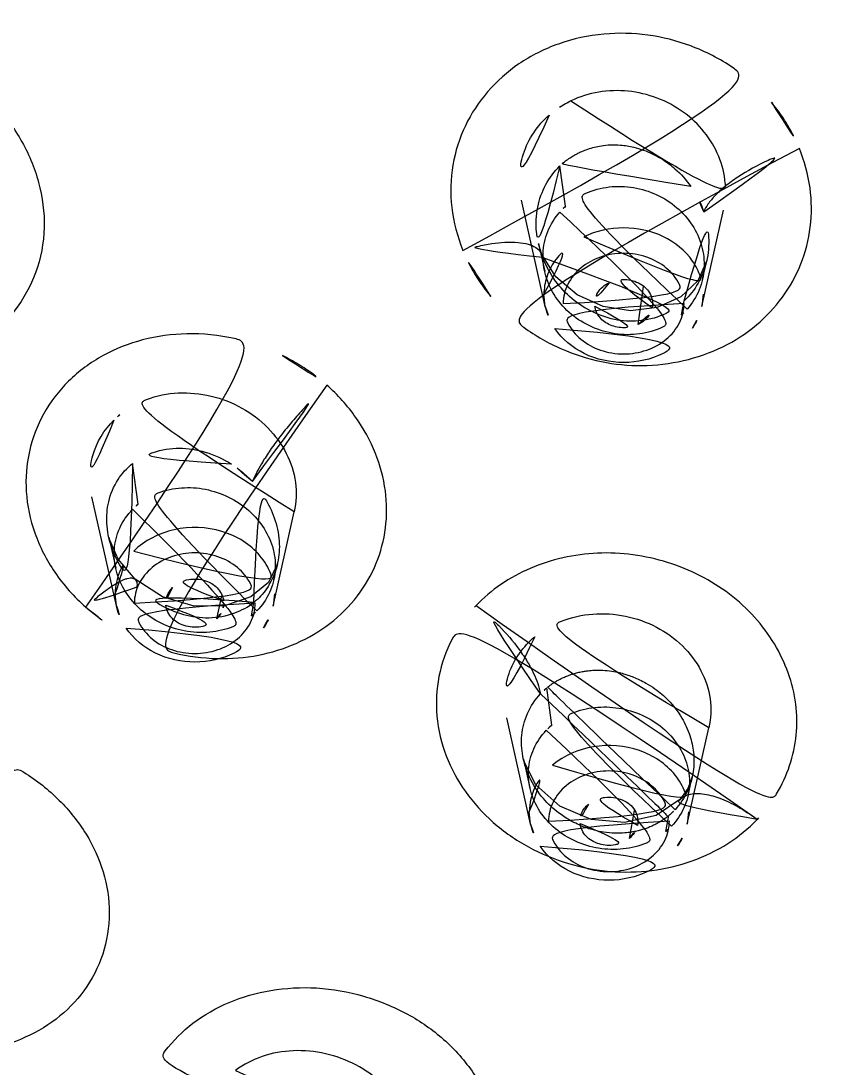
# Model space of a CAD drawing. Extents: x 16296684858 to 16296688009, y -37409618718 to -37409616409.
# Drawn here: x 16296685840.52 to 16296685853.21, y -37409617583.98 to -37409617567.74 of the extents above; entities that cross this region are included whole.
import ezdxf

# ---------------------------------------------------------------- set-up
doc = ezdxf.new("R2010")
doc.units = 0
doc.header["$LTSCALE"] = 10
doc.header["$MEASUREMENT"] = 0
doc.layers.get('0').update_dxf_attribs({"linetype": 'CONTINUOUS'})

msp = doc.modelspace()

# ---------------------------------------------------------------- linework, layer by layer
at = {"color": 7, "linetype": 'Continuous', "lineweight": 30}
for p, q in [((16296685848.96402, -37409617570.61039), (16296685848.87639, -37409617569.986153)), ((16296685848.649969, -37409617572.164726), (16296685848.27891, -37409617570.518242)), ((16296685851.07757, -37409617572.165024), (16296685851.414471, -37409617570.671883)), ((16296685848.542179, -37409617571.188293), (16296685848.640091, -37409617571.623001)), ((16296685848.596081, -37409617571.360283), (16296685848.5441, -37409617571.196327)), ((16296685851.088409, -37409617571.739807), (16296685851.15246, -37409617571.455589)), ((16296685850.0888, -37409617572.445541), (16296685850.173269, -37409617571.857079)), ((16296685848.649969, -37409617572.164726), (16296685848.62879, -37409617571.975159)), ((16296685851.098801, -37409617571.975159), (16296685851.07757, -37409617572.165024)), ((16296685850.76403, -37409617572.295448), (16296685850.803619, -37409617572.08036)), ((16296685842.334641, -37409617575.234169), (16296685842.24757, -37409617574.602577)), ((16296685841.999121, -37409617576.810913), (16296685841.617109, -37409617575.115898)), ((16296685844.42672, -37409617576.811218), (16296685844.75625, -37409617575.350761)), ((16296685841.879761, -37409617575.743881), (16296685841.988359, -37409617576.226082)), ((16296685844.439251, -37409617576.405769), (16296685844.495899, -37409617576.154388)), ((16296685841.999121, -37409617576.810913), (16296685841.97793, -37409617576.621361)), ((16296685843.557659, -37409617577.008118), (16296685843.63212, -37409617576.651367)), ((16296685844.44795, -37409617576.621361), (16296685844.42672, -37409617576.811218)), ((16296685844.091721, -37409617576.964104), (16296685844.12921, -37409617576.754868)), ((16296685847.552231, -37409617576.829788), (16296685847.575041, -37409617576.805458)), ((16296685848.752359, -37409617578.656776), (16296685848.6726, -37409617578.080994)), ((16296685848.42238, -37409617580.193642), (16296685848.05073, -37409617578.544533)), ((16296685850.849979, -37409617580.193947), (16296685851.187149, -37409617578.699654)), ((16296685848.31072, -37409617579.189003), (16296685848.410589, -37409617579.632507)), ((16296685850.86297, -37409617579.751823), (16296685850.928579, -37409617579.460747)), ((16296685849.954411, -37409617580.41494), (16296685850.03245, -37409617579.982323)), ((16296685848.42238, -37409617580.193642), (16296685848.401211, -37409617580.004089)), ((16296685850.52051, -37409617580.307083), (16296685850.564699, -37409617580.06221)), ((16296685850.87122, -37409617580.004089), (16296685850.849979, -37409617580.193947)), ((16296685851.95731, -37409617580.096611), (16296685851.93561, -37409617580.119743))]:
    msp.add_line(p, q, dxfattribs=at)
for points in [[(16296685851.15303, -37409617571.454086), (16296685851.015409, -37409617571.765877), (16296685850.753151, -37409617572.017441), (16296685850.38492, -37409617572.182358), (16296685849.9709, -37409617572.232887), (16296685849.54557, -37409617572.166924), (16296685849.142019, -37409617571.985847), (16296685848.81078, -37409617571.704773), (16296685848.59614, -37409617571.36039)], [(16296685842.286819, -37409617576.397011), (16296685842.02298, -37409617576.085678), (16296685841.88237, -37409617575.75576)], [(16296685844.494209, -37409617576.157623), (16296685844.35726, -37409617576.444557), (16296685844.08222, -37409617576.670563), (16296685843.676149, -37409617576.806763), (16296685843.203529, -37409617576.812943), (16296685842.71386, -37409617576.670189), (16296685842.286791, -37409617576.397003)], [(16296685850.736641, -37409617579.813347), (16296685850.370291, -37409617580.057617), (16296685849.88011, -37409617580.170837), (16296685849.360029, -37409617580.11998), (16296685848.876949, -37409617579.917747), (16296685848.5033, -37409617579.585228), (16296685848.314011, -37409617579.204872)], [(16296685850.927441, -37409617579.463158), (16296685850.86031, -37409617579.642616), (16296685850.735371, -37409617579.814682)]]:
    msp.add_lwpolyline(points, dxfattribs=at)
for centre, radius, start, end in [((16296685849.63122, -37409617571.200218), 1.558312, 18.7310605, 35.0631443), ((16296685849.679529, -37409617571.40287), 1.067687, 132.0784106, 138.8757626), ((16296685850.056749, -37409617571.513367), 1.054472, 312.1241205, 318.9407104), ((16296685842.90379, -37409617574.880867), 1.342393, 129.5011292, 134.7617238), ((16296685842.97016, -37409617576.020462), 1.010996, 128.9467255, 135.4841636), ((16296685843.613211, -37409617574.447601), 3.170205, 228.7297389, 243.7044714), ((16296685849.34411, -37409617578.893578), 1.05379, 129.5661808, 136.8508448), ((16296685849.85816, -37409617579.512207), 1.034675, 309.8034106, 316.3504297)]:
    msp.add_arc(centre, radius, start, end, dxfattribs=at)
for points, knots in [([(16296685860.36381, -37409617553.862343), (16296685858.68504, -37409617553.938744), (16296685855.347509, -37409617554.282806), (16296685850.466339, -37409617555.367378), (16296685845.810181, -37409617556.998489), (16296685841.466311, -37409617559.145714), (16296685837.5154, -37409617561.769569), (16296685834.03162, -37409617564.822166), (16296685831.081169, -37409617568.247757), (16296685828.72131, -37409617571.983353), (16296685826.999161, -37409617575.959999), (16296685825.95048, -37409617580.101013), (16296685825.715441, -37409617582.924667), (16296685825.715521, -37409617584.328484)], [0, 0, 0, 0, 0.099210733, 0.197561228, 0.294551615, 0.389763592, 0.482889998, 0.57376039, 0.662366638, 0.748874286, 0.833626606, 0.91712652, 1, 1, 1, 1]), ([(16296685826.515511, -37409617584.328484), (16296685826.51544, -37409617582.956413), (16296685826.74498, -37409617580.196587), (16296685827.769131, -37409617576.149071), (16296685829.45105, -37409617572.261993), (16296685831.755859, -37409617568.610123), (16296685834.6376, -37409617565.26078), (16296685838.040421, -37409617562.275497), (16296685841.89978, -37409617559.708672), (16296685846.143311, -37409617557.607079), (16296685850.69236, -37409617556.009323), (16296685855.46175, -37409617554.945137), (16296685858.723209, -37409617554.605698), (16296685860.36385, -37409617554.529388)], [0, 0, 0, 0, 0.082880526, 0.166386338, 0.251142583, 0.337651706, 0.426256921, 0.517124145, 0.610245984, 0.705453023, 0.802439313, 0.90078784, 1, 1, 1, 1]), ([(16296685899.665291, -37409617586.045883), (16296685899.665211, -37409617584.631042), (16296685899.430229, -37409617581.78392), (16296685898.382059, -37409617577.606354), (16296685896.660971, -37409617573.593384), (16296685894.301901, -37409617569.8181), (16296685891.34992, -37409617566.348503), (16296685887.858789, -37409617563.246948), (16296685883.89806, -37409617560.572929), (16296685879.540119, -37409617558.372978), (16296685874.86268, -37409617556.685989), (16296685869.95155, -37409617555.543823), (16296685864.900961, -37409617554.968437), (16296685859.80724, -37409617554.969658), (16296685854.763269, -37409617555.546333), (16296685849.86208, -37409617556.687202), (16296685845.194071, -37409617558.370506), (16296685840.84341, -37409617560.565277), (16296685836.887621, -37409617563.233139), (16296685833.39843, -37409617566.328491), (16296685830.444389, -37409617569.794228), (16296685828.080009, -37409617573.570251), (16296685826.352989, -37409617577.588867), (16296685825.30089, -37409617581.774803), (16296685825.06522, -37409617584.628159), (16296685825.0653, -37409617586.045883)], [0, 0, 0, 0, 0.039480573, 0.079296804, 0.119690272, 0.160821969, 0.203059758, 0.246376118, 0.290732494, 0.336042186, 0.382252965, 0.429155458, 0.47642631, 0.523791486, 0.570989488, 0.617786329, 0.663899361, 0.709132394, 0.753418549, 0.796672849, 0.838889695, 0.88006022, 0.920531113, 0.960438825, 1, 1, 1, 1]), ([(16296685901.025749, -37409617587.723747), (16296685901.02533, -37409617585.616272), (16296685900.516331, -37409617581.350456), (16296685898.269831, -37409617575.243042), (16296685894.639311, -37409617569.634277), (16296685889.777809, -37409617564.740517), (16296685883.87981, -37409617560.738632), (16296685877.17182, -37409617557.773514), (16296685869.908159, -37409617555.950706), (16296685862.361641, -37409617555.335838), (16296685854.81539, -37409617555.951241), (16296685847.552361, -37409617557.774353), (16296685840.84539, -37409617560.739868), (16296685834.94833, -37409617564.741814), (16296685830.08753, -37409617569.635674), (16296685826.45793, -37409617575.245049), (16296685824.21244, -37409617581.353127), (16296685823.70435, -37409617585.619324), (16296685823.70442, -37409617587.726952)], [0, 0, 0, 0, 0.056788102, 0.114505619, 0.173904519, 0.235421111, 0.299151519, 0.36485857, 0.43204217, 0.500009946, 0.567975549, 0.635153529, 0.700853634, 0.764575878, 0.826087762, 0.88548764, 0.94320817, 1, 1, 1, 1]), ([(16296685825.7153, -37409617586.045883), (16296685825.715219, -37409617584.655937), (16296685825.945749, -37409617581.858597), (16296685826.9751, -37409617577.753769), (16296685828.66584, -37409617573.810478), (16296685830.98344, -37409617570.100922), (16296685833.883381, -37409617566.692017), (16296685837.31287, -37409617563.644798), (16296685841.20385, -37409617561.017509), (16296685845.485069, -37409617558.855942), (16296685850.080441, -37409617557.198257), (16296685854.90572, -37409617556.075722), (16296685859.86862, -37409617555.510078), (16296685864.87429, -37409617555.511093), (16296685869.83116, -37409617556.077744), (16296685874.647551, -37409617557.198837), (16296685879.234699, -37409617558.852966), (16296685883.509781, -37409617561.00956), (16296685887.396749, -37409617563.630898), (16296685890.82514, -37409617566.672073), (16296685893.72794, -37409617570.077164), (16296685896.05167, -37409617573.78746), (16296685897.749189, -37409617577.73642), (16296685898.783381, -37409617581.849541), (16296685899.015209, -37409617584.653061), (16296685899.015301, -37409617586.045883)], [0, 0, 0, 0, 0.039474285, 0.079290558, 0.119687987, 0.160818636, 0.203049312, 0.246357654, 0.290706797, 0.336012441, 0.382214469, 0.429115805, 0.476390614, 0.523763173, 0.570969719, 0.61777358, 0.66388826, 0.709126849, 0.753412861, 0.796664323, 0.838879123, 0.880053881, 0.920533265, 0.960444101, 1, 1, 1, 1]), ([(16296685860.36372, -37409617555.637398), (16296685858.723049, -37409617555.713707), (16296685855.46155, -37409617556.053146), (16296685850.692101, -37409617557.117378), (16296685846.14303, -37409617558.715157), (16296685841.899481, -37409617560.816772), (16296685838.040131, -37409617563.383636), (16296685834.637329, -37409617566.368919), (16296685831.755619, -37409617569.718269), (16296685829.45085, -37409617573.370117), (16296685827.768961, -37409617577.257187), (16296685826.744841, -37409617581.304672), (16296685826.515301, -37409617584.064461), (16296685826.515381, -37409617585.436478)], [0, 0, 0, 0, 0.099213552, 0.197563166, 0.294550231, 0.389757737, 0.482879749, 0.573746875, 0.66235175, 0.748860311, 0.833615793, 0.917120643, 1, 1, 1, 1]), ([(16296685824.372299, -37409617587.729851), (16296685824.389709, -37409617585.667099), (16296685824.920071, -37409617581.495628), (16296685827.157881, -37409617575.531593), (16296685830.739889, -37409617570.058937), (16296685835.517509, -37409617565.28669), (16296685841.301821, -37409617561.386047), (16296685847.87216, -37409617558.496536), (16296685854.98189, -37409617556.72081), (16296685862.366079, -37409617556.122093), (16296685869.7502, -37409617556.721718), (16296685876.859751, -37409617558.498306), (16296685883.429831, -37409617561.388519), (16296685889.21382, -37409617565.28978), (16296685893.991131, -37409617570.062508), (16296685897.57283, -37409617575.535507), (16296685899.81036, -37409617581.499786), (16296685900.340521, -37409617585.671387), (16296685900.357821, -37409617587.734192)], [0, 0, 0, 0, 0.05678601, 0.114514615, 0.173928905, 0.235458901, 0.299192793, 0.364892258, 0.432055309, 0.499996706, 0.567938184, 0.635101458, 0.700801363, 0.764536033, 0.826067175, 0.885482865, 0.943212823, 1, 1, 1, 1]), ([(16296685900.114321, -37409617587.75853), (16296685900.098921, -37409617585.708107), (16296685899.57535, -37409617581.561142), (16296685897.3554, -37409617575.631157), (16296685893.79826, -37409617570.189163), (16296685889.051649, -37409617565.443123), (16296685883.303459, -37409617561.563499), (16296685876.77319, -37409617558.689217), (16296685869.7062, -37409617556.922401), (16296685862.366079, -37409617556.326073), (16296685855.02593, -37409617556.921509), (16296685847.958879, -37409617558.687431), (16296685841.428499, -37409617561.56086), (16296685835.68012, -37409617565.43972), (16296685830.933201, -37409617570.185097), (16296685827.375641, -37409617575.62664), (16296685825.15523, -37409617581.556343), (16296685824.63135, -37409617585.703239), (16296685824.61581, -37409617587.753677)], [0, 0, 0, 0, 0.056786885, 0.114515065, 0.173928584, 0.235458445, 0.299193404, 0.364895142, 0.432061271, 0.500005875, 0.567949921, 0.635114431, 0.700813793, 0.7645461, 0.826073551, 0.885485329, 0.943212676, 1, 1, 1, 1]), ([(16296685825.065081, -37409617587.803146), (16296685825.065001, -37409617586.388947), (16296685825.2994, -37409617583.543716), (16296685826.34602, -37409617579.367928), (16296685828.06666, -37409617575.352631), (16296685830.42688, -37409617571.574692), (16296685833.38052, -37409617568.103554), (16296685836.871, -37409617565.002708), (16296685840.83256, -37409617562.328232), (16296685845.191351, -37409617560.128403), (16296685849.866619, -37409617558.442833), (16296685854.77206, -37409617557.301949), (16296685859.817301, -37409617556.726303), (16296685864.90942, -37409617556.726303), (16296685869.95471, -37409617557.301949), (16296685874.860279, -37409617558.442833), (16296685879.535721, -37409617560.128403), (16296685883.89476, -37409617562.328232), (16296685887.856609, -37409617565.002708), (16296685891.347441, -37409617568.103554), (16296685894.301451, -37409617571.574692), (16296685896.66209, -37409617575.3526), (16296685898.383181, -37409617579.367897), (16296685899.43026, -37409617583.543694), (16296685899.665001, -37409617586.388939), (16296685899.66507, -37409617587.803146)], [0, 0, 0, 0, 0.039462523, 0.07924376, 0.119632051, 0.160859264, 0.203083381, 0.246380295, 0.290743779, 0.336091656, 0.382276139, 0.429096748, 0.476314654, 0.523667787, 0.570886287, 0.617708052, 0.663894185, 0.709244101, 0.753609884, 0.796909198, 0.83913564, 0.880364919, 0.920754837, 0.960537117, 1, 1, 1, 1]), ([(16296685825.285891, -37409617587.96347), (16296685825.285879, -37409617587.707138), (16296685825.296129, -37409617587.19426), (16296685825.31851, -37409617586.438667), (16296685825.385679, -37409617585.69912), (16296685825.451651, -37409617584.971497), (16296685825.5522, -37409617584.245209), (16296685825.674141, -37409617583.515228), (16296685825.80805, -37409617582.781288), (16296685825.9676, -37409617582.032753), (16296685826.16317, -37409617581.277687), (16296685826.38126, -37409617580.494408), (16296685826.63345, -37409617579.699692), (16296685826.928101, -37409617578.874527), (16296685827.24869, -37409617578.032402), (16296685827.63059, -37409617577.157257), (16296685828.044029, -37409617576.260536), (16296685828.533649, -37409617575.3218), (16296685829.069981, -37409617574.358788), (16296685829.700359, -37409617573.343353), (16296685830.39757, -37409617572.304428), (16296685831.21174, -37409617571.205521), (16296685832.117519, -37409617570.089462), (16296685833.16675, -37409617568.91555), (16296685834.330059, -37409617567.738876), (16296685835.656071, -37409617566.529533), (16296685837.10326, -37409617565.343529), (16296685838.7146, -37409617564.16584), (16296685840.44519, -37409617563.04184), (16296685842.324011, -37409617561.967651), (16296685844.30847, -37409617560.977867), (16296685846.414881, -37409617560.07225), (16296685848.60832, -37409617559.273773), (16296685850.893089, -37409617558.585228), (16296685853.239441, -37409617558.020531), (16296685855.64377, -37409617557.582497), (16296685858.0839, -37409617557.277901), (16296685860.55415, -37409617557.108192), (16296685863.037531, -37409617557.076561), (16296685865.52709, -37409617557.183723), (16296685868.006531, -37409617557.430542), (16296685870.46773, -37409617557.816833), (16296685872.89517, -37409617558.3414), (16296685875.279369, -37409617559.002617), (16296685877.60605, -37409617559.797493), (16296685879.864691, -37409617560.722481), (16296685882.043051, -37409617561.773117), (16296685884.12812, -37409617562.942627), (16296685886.110411, -37409617564.225143), (16296685887.97743, -37409617565.611023), (16296685889.72439, -37409617567.095238), (16296685891.3466, -37409617568.672348), (16296685892.839991, -37409617570.339218), (16296685894.197611, -37409617572.089203), (16296685895.41091, -37409617573.91217), (16296685896.473909, -37409617575.799316), (16296685897.38147, -37409617577.741478), (16296685898.12933, -37409617579.729057), (16296685898.71447, -37409617581.753517), (16296685899.13463, -37409617583.806648), (16296685899.387739, -37409617585.879662), (16296685899.44418, -37409617587.269547), (16296685899.44422, -37409617587.96347)], [0, 0, 0, 0, 0.007190914, 0.014390699, 0.021197445, 0.028018065, 0.034884836, 0.041759434, 0.048779693, 0.055812195, 0.063224423, 0.070656159, 0.078620257, 0.086607574, 0.095234104, 0.103891932, 0.113388313, 0.122928724, 0.133585619, 0.144304038, 0.156447333, 0.168675758, 0.182657578, 0.196755371, 0.212828127, 0.229053252, 0.247080326, 0.265290118, 0.28501589, 0.30493842, 0.325971293, 0.347192247, 0.369225933, 0.391418619, 0.41409903, 0.43689168, 0.45994238, 0.483047501, 0.506317209, 0.529578279, 0.552915605, 0.57617996, 0.59943031, 0.622546252, 0.645549679, 0.668364682, 0.690974428, 0.713353614, 0.735386226, 0.757163423, 0.778535544, 0.7996462, 0.820584076, 0.841267779, 0.861726601, 0.881960123, 0.901971914, 0.921806839, 0.94147382, 0.961027832, 0.980533417, 1, 1, 1, 1]), ([(16296685896.56522, -37409617586.636948), (16296685896.56514, -37409617585.340134), (16296685896.349779, -37409617582.729912), (16296685895.388781, -37409617578.898987), (16296685893.810249, -37409617575.218567), (16296685891.646669, -37409617571.756653), (16296685888.94006, -37409617568.575783), (16296685885.7397, -37409617565.732689), (16296685882.109079, -37409617563.281502), (16296685878.115459, -37409617561.265259), (16296685873.82918, -37409617559.718819), (16296685869.328171, -37409617558.671181), (16296685864.69735, -37409617558.1427), (16296685860.025669, -37409617558.143051), (16296685855.399309, -37409617558.67141), (16296685850.90461, -37409617559.717232), (16296685846.62393, -37409617561.260437), (16296685842.634621, -37409617563.272476), (16296685839.007271, -37409617565.718437), (16296685835.808109, -37409617568.555946), (16296685833.09918, -37409617571.733337), (16296685830.9303, -37409617575.19622), (16296685829.34597, -37409617578.882263), (16296685828.38117, -37409617582.72123), (16296685828.16515, -37409617585.33741), (16296685828.16523, -37409617586.636948)], [0, 0, 0, 0, 0.039467512, 0.079288874, 0.119704634, 0.16084154, 0.203071313, 0.24638142, 0.290724294, 0.336020102, 0.382189092, 0.429075161, 0.476349266, 0.523730432, 0.570947826, 0.617756344, 0.663861518, 0.709106572, 0.753390268, 0.796640123, 0.838851502, 0.880032855, 0.920531911, 0.960449584, 1, 1, 1, 1]), ([(16296685828.865219, -37409617586.636948), (16296685828.86516, -37409617585.36657), (16296685829.07584, -37409617582.809853), (16296685830.016701, -37409617579.057571), (16296685831.562269, -37409617575.452873), (16296685833.681021, -37409617572.061829), (16296685836.33214, -37409617568.94558), (16296685839.467529, -37409617566.159981), (16296685843.024549, -37409617563.758553), (16296685846.9366, -37409617561.783699), (16296685851.134529, -37409617560.269363), (16296685855.542179, -37409617559.243553), (16296685860.07687, -37409617558.726021), (16296685864.65173, -37409617558.726181), (16296685869.18256, -37409617559.24334), (16296685873.5849, -37409617560.267212), (16296685877.77836, -37409617561.778473), (16296685881.687099, -37409617563.74929), (16296685885.24169, -37409617566.145653), (16296685888.376619, -37409617568.925789), (16296685891.030809, -37409617572.038612), (16296685893.155621, -37409617575.430672), (16296685894.70776, -37409617579.04097), (16296685895.65324, -37409617582.801224), (16296685895.86515, -37409617585.363876), (16296685895.865219, -37409617586.636948)], [0, 0, 0, 0, 0.039470344, 0.079285515, 0.119694774, 0.160825485, 0.203058535, 0.246381229, 0.290734148, 0.336032795, 0.382191341, 0.42906277, 0.476322219, 0.523690669, 0.570898633, 0.617701681, 0.663807516, 0.709064969, 0.753365147, 0.796632508, 0.838852555, 0.880033368, 0.920530722, 0.960445513, 1, 1, 1, 1]), ([(16296685837.15465, -37409617568.969681), (16296685838.3001, -37409617567.879967), (16296685840.798429, -37409617565.851028), (16296685843.564699, -37409617564.209587), (16296685845.01453, -37409617563.478867)], [0, 0, 0, 0, 0.493356977, 1, 1, 1, 1]), ([(16296685847.37043, -37409617571.295502), (16296685847.285999, -37409617571.08226), (16296685847.16799, -37409617570.643349), (16296685847.186199, -37409617569.97332), (16296685847.38184, -37409617569.353256), (16296685847.737789, -37409617568.812363), (16296685848.234131, -37409617568.373001), (16296685848.854931, -37409617568.063499), (16296685849.542431, -37409617567.915947), (16296685850.244841, -37409617567.931297), (16296685850.930691, -37409617568.106667), (16296685851.599251, -37409617568.447083), (16296685851.978319, -37409617568.801804), (16296685852.15641, -37409617568.999779)], [0, 0, 0, 0, 0.090787062, 0.17740363, 0.261823883, 0.344887177, 0.430676847, 0.521236287, 0.616463492, 0.706223933, 0.796958026, 0.894587861, 1, 1, 1, 1]), ([(16296685835.34243, -37409617570.852158), (16296685835.376301, -37409617571.053177), (16296685835.5448, -37409617571.486069), (16296685835.94392, -37409617572.084503), (16296685836.507521, -37409617572.60141), (16296685837.17108, -37409617572.958366), (16296685837.875759, -37409617573.157043), (16296685838.602449, -37409617573.200043), (16296685839.29932, -37409617573.055923), (16296685839.935711, -37409617572.738388), (16296685840.442789, -37409617572.260117), (16296685840.78274, -37409617571.639137), (16296685840.91567, -37409617570.944366), (16296685840.81905, -37409617570.226624), (16296685840.536659, -37409617569.559914), (16296685840.09874, -37409617568.981567), (16296685839.53561, -37409617568.526543), (16296685838.889111, -37409617568.195091), (16296685838.4137, -37409617568.077454), (16296685838.172159, -37409617568.044533)], [0, 0, 0, 0, 0.050435347, 0.112994973, 0.176837206, 0.237493062, 0.297768787, 0.35666411, 0.415897154, 0.47171589, 0.530642412, 0.585401791, 0.644300388, 0.702462449, 0.762008152, 0.821582118, 0.880069939, 0.939689031, 1, 1, 1, 1]), ([(16296685849.045071, -37409617568.977112), (16296685849.316111, -37409617568.846863), (16296685849.94899, -37409617568.745712), (16296685850.68766, -37409617569.028816), (16296685851.129009, -37409617569.445511), (16296685851.357121, -37409617569.826843), (16296685851.46335, -37409617570.24807), (16296685851.445271, -37409617570.535332), (16296685851.414459, -37409617570.671913)], [0, 0, 0, 0, 0.254050028, 0.511502001, 0.638202517, 0.761518332, 0.881700475, 1, 1, 1, 1]), ([(16296685849.045071, -37409617568.977112), (16296685849.014681, -37409617568.991737), (16296685848.896339, -37409617569.053452), (16296685848.7862, -37409617569.130981), (16296685848.71113, -37409617569.196587)], [0, 0, 0, 0, 0.252769411, 1, 1, 1, 1]), ([(16296685852.15641, -37409617568.999779), (16296685852.21706, -37409617569.072273), (16296685852.33053, -37409617569.222427), (16296685852.47604, -37409617569.462143), (16296685852.5555, -37409617569.63015), (16296685852.5905, -37409617569.71537)], [0, 0, 0, 0, 0.337621081, 0.670926736, 1, 1, 1, 1]), ([(16296685848.71113, -37409617569.196587), (16296685848.529181, -37409617569.355591), (16296685848.243231, -37409617569.776268), (16296685848.226219, -37409617570.284271), (16296685848.27882, -37409617570.517853)], [0, 0, 0, 0, 0.502278981, 1, 1, 1, 1]), ([(16296685852.5905, -37409617569.71537), (16296685852.66897, -37409617569.911797), (16296685852.78219, -37409617570.315033), (16296685852.784479, -37409617570.931923), (16296685852.637239, -37409617571.514999), (16296685852.34741, -37409617572.03582), (16296685851.932659, -37409617572.477524), (16296685851.40575, -37409617572.816223), (16296685850.79776, -37409617573.027611), (16296685850.154539, -37409617573.104691), (16296685849.51026, -37409617573.041054), (16296685848.884359, -37409617572.840027), (16296685848.292971, -37409617572.50621), (16296685847.95661, -37409617572.188568), (16296685847.80549, -37409617572.012253)], [0, 0, 0, 0, 0.083719522, 0.163729454, 0.241457825, 0.319186297, 0.397068027, 0.478952589, 0.564638107, 0.649660018, 0.733395938, 0.818875815, 0.90809297, 1, 1, 1, 1]), ([(16296685850.90715, -37409617570.304749), (16296685850.836809, -37409617570.203842), (16296685850.698721, -37409617570.049599), (16296685850.486309, -37409617569.890556), (16296685850.31893, -37409617569.799316), (16296685850.16959, -37409617569.738129), (16296685850.005131, -37409617569.688347), (16296685849.833361, -37409617569.659477), (16296685849.664379, -37409617569.655777), (16296685849.530319, -37409617569.669739), (16296685849.4121, -37409617569.69397), (16296685849.31176, -37409617569.723686), (16296685849.225651, -37409617569.756523), (16296685849.159981, -37409617569.787216), (16296685849.104429, -37409617569.816597), (16296685849.04583, -37409617569.851257), (16296685848.98271, -37409617569.895981), (16296685848.92288, -37409617569.940552), (16296685848.892151, -37409617569.974983), (16296685848.87645, -37409617569.986107)], [0, 0, 0, 0, 0.158480648, 0.263557613, 0.340650358, 0.403446464, 0.471204358, 0.561692308, 0.626873548, 0.68841815, 0.734930232, 0.782194936, 0.823102537, 0.853546187, 0.875546946, 0.904054308, 0.941180924, 0.975202542, 1, 1, 1, 1]), ([(16296685851.107, -37409617570.699799), (16296685851.12468, -37409617570.657318), (16296685851.17536, -37409617570.567146), (16296685851.288811, -37409617570.434433), (16296685851.444521, -37409617570.294983), (16296685851.712469, -37409617570.100952), (16296685852.094669, -37409617569.893242), (16296685852.425949, -37409617569.768089), (16296685852.5905, -37409617569.71537)], [0, 0, 0, 0, 0.075099087, 0.170141501, 0.285936269, 0.419010012, 0.714460775, 1, 1, 1, 1]), ([(16296685848.87639, -37409617569.986153), (16296685848.789089, -37409617570.070267), (16296685848.639641, -37409617570.269547), (16296685848.51363, -37409617570.625999), (16296685848.494829, -37409617571.019272), (16296685848.55986, -37409617571.280472), (16296685848.609409, -37409617571.407822)], [0, 0, 0, 0, 0.237963815, 0.479661818, 0.731839578, 1, 1, 1, 1]), ([(16296685850.85186, -37409617572.205994), (16296685850.928659, -37409617572.117851), (16296685851.05286, -37409617571.916283), (16296685851.13192, -37409617571.571716), (16296685851.090891, -37409617571.219727), (16296685850.94166, -37409617570.893677), (16296685850.699789, -37409617570.617737), (16296685850.383051, -37409617570.417542), (16296685850.0201, -37409617570.303398), (16296685849.637659, -37409617570.294037), (16296685849.269711, -37409617570.391609), (16296685849.05723, -37409617570.529419), (16296685848.96402, -37409617570.610413)], [0, 0, 0, 0, 0.096606922, 0.191638936, 0.286964101, 0.384091302, 0.483688302, 0.585962424, 0.690001855, 0.794424584, 0.897953728, 1, 1, 1, 1]), ([(16296685848.875259, -37409617570.700668), (16296685848.79707, -37409617570.790207), (16296685848.671221, -37409617570.99498), (16296685848.594761, -37409617571.344849), (16296685848.640949, -37409617571.700371), (16296685848.796181, -37409617572.028358), (16296685849.04455, -37409617572.302673), (16296685849.36491, -37409617572.49823), (16296685849.729919, -37409617572.606812), (16296685850.111429, -37409617572.608978), (16296685850.469851, -37409617572.506142), (16296685850.6768, -37409617572.374313), (16296685850.76403, -37409617572.295448)], [0, 0, 0, 0, 0.098244854, 0.194350776, 0.290516289, 0.389125021, 0.489850912, 0.591989875, 0.69561008, 0.800905039, 0.902815202, 1, 1, 1, 1]), ([(16296685850.803619, -37409617572.08036), (16296685850.888611, -37409617572.000511), (16296685851.03615, -37409617571.809196), (16296685851.167999, -37409617571.465698), (16296685851.20149, -37409617571.082718), (16296685851.14917, -37409617570.825478), (16296685851.106911, -37409617570.699806)], [0, 0, 0, 0, 0.235134104, 0.47845496, 0.732656719, 1, 1, 1, 1]), ([(16296685849.246241, -37409617571.084747), (16296685849.436319, -37409617570.993393), (16296685849.86475, -37409617570.901489), (16296685850.486481, -37409617571.033569), (16296685850.896799, -37409617571.359756), (16296685851.0693, -37409617571.702026), (16296685851.098801, -37409617571.885384), (16296685851.098801, -37409617571.975159)], [0, 0, 0, 0, 0.263631283, 0.527242486, 0.772323576, 0.887758708, 1, 1, 1, 1]), ([(16296685848.609091, -37409617571.407913), (16296685848.605249, -37409617571.376404), (16296685848.57992, -37409617571.315857), (16296685848.498079, -37409617571.241058), (16296685848.3752, -37409617571.192413), (16296685848.145411, -37409617571.155052), (16296685847.87784, -37409617571.176407), (16296685847.593691, -37409617571.232063), (16296685847.44503, -37409617571.272614), (16296685847.37043, -37409617571.295471)], [0, 0, 0, 0, 0.067479286, 0.14347601, 0.238559944, 0.357039453, 0.657876407, 0.827185302, 1, 1, 1, 1]), ([(16296685848.62879, -37409617571.975159), (16296685848.62879, -37409617571.885361), (16296685848.658291, -37409617571.701942), (16296685848.830351, -37409617571.36013), (16296685849.06953, -37409617571.169693), (16296685849.246241, -37409617571.084747)], [0, 0, 0, 0, 0.237460963, 0.48157844, 1, 1, 1, 1]), ([(16296685847.80549, -37409617572.012253), (16296685847.742661, -37409617571.936546), (16296685847.62649, -37409617571.783493), (16296685847.48168, -37409617571.542747), (16296685847.40358, -37409617571.377792), (16296685847.37043, -37409617571.295502)], [0, 0, 0, 0, 0.350708726, 0.683681094, 1, 1, 1, 1]), ([(16296685848.926531, -37409617572.121117), (16296685848.926531, -37409617572.018753), (16296685848.97905, -37409617571.805511), (16296685849.193581, -37409617571.547371), (16296685849.503679, -37409617571.379333), (16296685849.863701, -37409617571.32119), (16296685850.22374, -37409617571.379333), (16296685850.533871, -37409617571.547348), (16296685850.748449, -37409617571.805481), (16296685850.80101, -37409617572.018753), (16296685850.80101, -37409617572.121117)], [0, 0, 0, 0, 0.114310562, 0.235125245, 0.364642592, 0.49997985, 0.635319504, 0.764849306, 0.885681429, 1, 1, 1, 1]), ([(16296685848.609409, -37409617571.407822), (16296685848.659571, -37409617571.536659), (16296685848.78686, -37409617571.768623), (16296685849.05769, -37409617572.058861), (16296685849.38595, -37409617572.270302), (16296685849.75886, -37409617572.393562), (16296685850.152121, -37409617572.404343), (16296685850.51358, -37409617572.298317), (16296685850.721029, -37409617572.158333), (16296685850.803619, -37409617572.08036)], [0, 0, 0, 0, 0.154522943, 0.29166707, 0.439834438, 0.586234757, 0.725176962, 0.87306855, 1, 1, 1, 1]), ([(16296685849.638861, -37409617571.796623), (16296685849.568609, -37409617571.83036), (16296685849.44479, -37409617571.930794), (16296685849.40917, -37409617572.089363), (16296685849.41782, -37409617572.160156)], [0, 0, 0, 0, 0.522178773, 1, 1, 1, 1]), ([(16296685850.306459, -37409617572.187622), (16296685850.32122, -37409617572.119072), (16296685850.29973, -37409617571.961082), (16296685850.12595, -37409617571.792923), (16296685849.88439, -37409617571.726807), (16296685849.7141, -37409617571.760681), (16296685849.638861, -37409617571.796623)], [0, 0, 0, 0, 0.224800965, 0.467663015, 0.732790948, 1, 1, 1, 1]), ([(16296685850.80101, -37409617572.121117), (16296685850.80102, -37409617572.22345), (16296685850.748501, -37409617572.436722), (16296685850.53396, -37409617572.694847), (16296685850.223869, -37409617572.8629), (16296685849.86385, -37409617572.921021), (16296685849.50382, -37409617572.8629), (16296685849.19368, -37409617572.694862), (16296685848.979099, -37409617572.436752), (16296685848.92654, -37409617572.22348), (16296685848.926531, -37409617572.121117)], [0, 0, 0, 0, 0.114310562, 0.235125245, 0.364642592, 0.49997985, 0.635319504, 0.764849306, 0.885681429, 1, 1, 1, 1]), ([(16296685849.41782, -37409617572.160156), (16296685849.42544, -37409617572.222588), (16296685849.48287, -37409617572.350761), (16296685849.659309, -37409617572.46933), (16296685849.87538, -37409617572.51062), (16296685850.023069, -37409617572.477142), (16296685850.0888, -37409617572.445541)], [0, 0, 0, 0, 0.22645706, 0.474213534, 0.7373871, 1, 1, 1, 1]), ([(16296685850.0888, -37409617572.445541), (16296685850.14282, -37409617572.419441), (16296685850.23971, -37409617572.34967), (16296685850.294781, -37409617572.241898), (16296685850.306459, -37409617572.187622)], [0, 0, 0, 0, 0.519441202, 1, 1, 1, 1]), ([(16296685848.798981, -37409617572.506302), (16296685848.911051, -37409617572.671913), (16296685849.24288, -37409617572.946167), (16296685849.865391, -37409617573.080963), (16296685850.487539, -37409617572.944862), (16296685850.818621, -37409617572.669861), (16296685850.930201, -37409617572.504028)], [0, 0, 0, 0, 0.244705046, 0.500077808, 0.755397943, 1, 1, 1, 1]), ([(16296685841.522079, -37409617576.83036), (16296685841.34268, -37409617576.668663), (16296685841.02352, -37409617576.315773), (16296685840.707769, -37409617575.695808), (16296685840.568689, -37409617575.047836), (16296685840.618589, -37409617574.408493), (16296685840.843559, -37409617573.813843), (16296685841.239031, -37409617573.296509), (16296685841.77408, -37409617572.904228), (16296685842.40744, -37409617572.654739), (16296685843.106581, -37409617572.563339), (16296685843.852579, -37409617572.635559), (16296685844.33703, -37409617572.814583), (16296685844.574869, -37409617572.927643)], [0, 0, 0, 0, 0.096603083, 0.188124447, 0.275212464, 0.358338541, 0.441123221, 0.526083969, 0.615150727, 0.703150275, 0.795597897, 0.894673383, 1, 1, 1, 1]), ([(16296685844.574869, -37409617572.927643), (16296685844.658779, -37409617572.969193), (16296685844.821341, -37409617573.059097), (16296685845.050711, -37409617573.21241), (16296685845.192789, -37409617573.326561), (16296685845.26034, -37409617573.386162)], [0, 0, 0, 0, 0.339775029, 0.673102085, 1, 1, 1, 1]), ([(16296685844.75601, -37409617575.351837), (16296685844.789631, -37409617575.203033), (16296685844.801189, -37409617574.885452), (16296685844.652399, -37409617574.427513), (16296685844.35862, -37409617574.026352), (16296685843.819321, -37409617573.616333), (16296685843.123409, -37409617573.448387), (16296685842.463869, -37409617573.579872), (16296685842.17325, -37409617573.74334), (16296685842.04991, -37409617573.845032)], [0, 0, 0, 0, 0.116783026, 0.23710576, 0.362154414, 0.491296791, 0.750444124, 0.877624887, 1, 1, 1, 1]), ([(16296685845.26034, -37409617573.386162), (16296685845.4293, -37409617573.535179), (16296685845.725651, -37409617573.86261), (16296685846.034081, -37409617574.425583), (16296685846.192789, -37409617575.013947), (16296685846.19636, -37409617575.601112), (16296685846.04842, -37409617576.164001), (16296685845.75359, -37409617576.677094), (16296685845.322399, -37409617577.101646), (16296685844.793711, -37409617577.413422), (16296685844.19643, -37409617577.596443), (16296685843.54933, -37409617577.648666), (16296685842.868839, -37409617577.559799), (16296685842.424601, -37409617577.396843), (16296685842.208731, -37409617577.289902)], [0, 0, 0, 0, 0.090081062, 0.174693711, 0.254438542, 0.331269819, 0.406785112, 0.484535163, 0.564992976, 0.646001009, 0.727632198, 0.812658346, 0.903671742, 1, 1, 1, 1]), ([(16296685844.10638, -37409617574.881371), (16296685844.153179, -37409617574.77166), (16296685844.246201, -37409617574.598328), (16296685844.403, -37409617574.362289), (16296685844.55479, -37409617574.156288), (16296685844.724449, -37409617573.946663), (16296685844.955629, -37409617573.683739), (16296685845.137859, -37409617573.499931), (16296685845.26034, -37409617573.386162)], [0, 0, 0, 0, 0.187517653, 0.310374834, 0.447199428, 0.591546553, 0.73615961, 1, 1, 1, 1]), ([(16296685841.958521, -37409617573.927689), (16296685841.80752, -37409617574.077538), (16296685841.575411, -37409617574.460701), (16296685841.570101, -37409617574.907654), (16296685841.61705, -37409617575.115623)], [0, 0, 0, 0, 0.49943624, 1, 1, 1, 1]), ([(16296685843.78163, -37409617574.610977), (16296685843.65621, -37409617574.530296), (16296685843.394819, -37409617574.407402), (16296685842.97262, -37409617574.34156), (16296685842.57646, -37409617574.403427), (16296685842.342661, -37409617574.527107), (16296685842.24757, -37409617574.602577)], [0, 0, 0, 0, 0.274605562, 0.523688374, 0.776434539, 1, 1, 1, 1]), ([(16296685842.24757, -37409617574.602577), (16296685842.15999, -37409617574.671448), (16296685841.99926, -37409617574.850403), (16296685841.862659, -37409617575.177193), (16296685841.83301, -37409617575.538231), (16296685841.904791, -37409617575.886971), (16296685842.064289, -37409617576.225891), (16296685842.22146, -37409617576.424812), (16296685842.315189, -37409617576.518013)], [0, 0, 0, 0, 0.154877358, 0.327365397, 0.483040258, 0.651639084, 0.816252536, 1, 1, 1, 1]), ([(16296685844.106371, -37409617574.881393), (16296685844.07453, -37409617574.846977), (16296685844.007629, -37409617574.780853), (16296685843.898979, -37409617574.690407), (16296685843.821501, -37409617574.636383), (16296685843.78163, -37409617574.610977)], [0, 0, 0, 0, 0.3319629, 0.665225877, 1, 1, 1, 1]), ([(16296685844.176121, -37409617576.887383), (16296685844.25663, -37409617576.805359), (16296685844.390791, -37409617576.614319), (16296685844.479549, -37409617576.275902), (16296685844.446051, -37409617575.925468), (16296685844.3001, -37409617575.596977), (16296685844.0588, -37409617575.31636), (16296685843.742941, -37409617575.107948), (16296685843.382959, -37409617574.985039), (16296685843.00659, -37409617574.961609), (16296685842.64385, -37409617575.038353), (16296685842.42794, -37409617575.158699), (16296685842.33465, -37409617575.234169)], [0, 0, 0, 0, 0.095731132, 0.18999083, 0.285569165, 0.383335188, 0.484849398, 0.589721532, 0.694919684, 0.798226801, 0.900039117, 1, 1, 1, 1]), ([(16296685844.12921, -37409617576.754868), (16296685844.20437, -37409617576.695457), (16296685844.35207, -37409617576.535141), (16296685844.49262, -37409617576.235847), (16296685844.541571, -37409617575.883118), (16296685844.48815, -37409617575.53009), (16296685844.343479, -37409617575.183296), (16296685844.19508, -37409617574.977814), (16296685844.106371, -37409617574.881393)], [0, 0, 0, 0, 0.137292425, 0.307313056, 0.465693181, 0.640862016, 0.812239973, 1, 1, 1, 1]), ([(16296685842.24926, -37409617575.311653), (16296685842.16613, -37409617575.396141), (16296685842.03067, -37409617575.592537), (16296685841.945749, -37409617575.934013), (16296685841.98238, -37409617576.282402), (16296685842.130779, -37409617576.608261), (16296685842.3727, -37409617576.886177), (16296685842.686661, -37409617577.09417), (16296685843.052731, -37409617577.216179), (16296685843.43782, -37409617577.236092), (16296685843.798401, -37409617577.151672), (16296685844.005131, -37409617577.034203), (16296685844.091721, -37409617576.964104)], [0, 0, 0, 0, 0.098752131, 0.193825672, 0.287256228, 0.385176305, 0.48753324, 0.590288804, 0.695291249, 0.805370052, 0.907170729, 1, 1, 1, 1]), ([(16296685842.26683, -37409617575.960487), (16296685842.43461, -37409617575.794006), (16296685842.892731, -37409617575.56308), (16296685843.523161, -37409617575.587929), (16296685843.968519, -37409617575.788017), (16296685844.23431, -37409617576.01516), (16296685844.407379, -37409617576.301208), (16296685844.44795, -37409617576.516563), (16296685844.44795, -37409617576.621361)], [0, 0, 0, 0, 0.253360986, 0.518681419, 0.648090958, 0.771135487, 0.887653403, 1, 1, 1, 1]), ([(16296685841.97793, -37409617576.621361), (16296685841.97793, -37409617576.501556), (16296685842.031481, -37409617576.253853), (16296685842.17779, -37409617576.048843), (16296685842.26683, -37409617575.960487)], [0, 0, 0, 0, 0.488537621, 1, 1, 1, 1]), ([(16296685842.275681, -37409617576.767319), (16296685842.275681, -37409617576.66497), (16296685842.328211, -37409617576.451698), (16296685842.54273, -37409617576.193588), (16296685842.852831, -37409617576.025543), (16296685843.212851, -37409617575.967407), (16296685843.57288, -37409617576.025513), (16296685843.88302, -37409617576.193542), (16296685844.097601, -37409617576.451683), (16296685844.15016, -37409617576.66497), (16296685844.150169, -37409617576.767319)], [0, 0, 0, 0, 0.114310562, 0.235125245, 0.364642592, 0.49997985, 0.635319504, 0.764849306, 0.885681429, 1, 1, 1, 1]), ([(16296685847.574989, -37409617576.805428), (16296685847.691719, -37409617576.68264), (16296685847.95443, -37409617576.461647), (16296685848.412781, -37409617576.211899), (16296685848.921, -37409617576.047729), (16296685849.461189, -37409617575.975197), (16296685850.011761, -37409617576.001503), (16296685850.549999, -37409617576.121773), (16296685851.056789, -37409617576.328079), (16296685851.515289, -37409617576.612968), (16296685851.90568, -37409617576.971947), (16296685852.311319, -37409617577.517036), (16296685852.55023, -37409617578.159286), (16296685852.557911, -37409617578.814873), (16296685852.45557, -37409617579.291), (16296685852.25408, -37409617579.727547), (16296685852.06279, -37409617579.982857), (16296685851.95734, -37409617580.096619)], [0, 0, 0, 0, 0.061490679, 0.124458099, 0.18903739, 0.255160572, 0.322074861, 0.38892485, 0.455276845, 0.52063772, 0.58469442, 0.647355587, 0.767474825, 0.826090911, 0.884532246, 0.94353625, 1, 1, 1, 1]), ([(16296685842.315201, -37409617576.517998), (16296685842.316351, -37409617576.503998), (16296685842.318489, -37409617576.477707), (16296685842.31311, -37409617576.431953), (16296685842.28898, -37409617576.3918), (16296685842.24761, -37409617576.376747), (16296685842.209049, -37409617576.375443), (16296685842.1632, -37409617576.383926), (16296685842.086479, -37409617576.410156), (16296685841.976191, -37409617576.468887), (16296685841.833281, -37409617576.566147), (16296685841.678551, -37409617576.689232), (16296685841.574869, -37409617576.781761), (16296685841.522079, -37409617576.83036)], [0, 0, 0, 0, 0.040561379, 0.075356574, 0.132484697, 0.162545411, 0.198425515, 0.242545152, 0.295991477, 0.431300397, 0.600416673, 0.79322857, 1, 1, 1, 1]), ([(16296685843.660891, -37409617576.732651), (16296685843.652411, -37409617576.658592), (16296685843.5944, -37409617576.546806), (16296685843.466681, -37409617576.451859), (16296685843.306931, -37409617576.388206), (16296685843.086, -37409617576.385292), (16296685842.92721, -37409617576.468269), (16296685842.868271, -37409617576.526428)], [0, 0, 0, 0, 0.227588011, 0.351873374, 0.481940944, 0.747202514, 1, 1, 1, 1]), ([(16296685842.868271, -37409617576.526428), (16296685842.832069, -37409617576.562317), (16296685842.77404, -37409617576.647568), (16296685842.76013, -37409617576.750603), (16296685842.76544, -37409617576.798943)], [0, 0, 0, 0, 0.511639801, 1, 1, 1, 1]), ([(16296685844.12908, -37409617576.754753), (16296685844.040779, -37409617576.824638), (16296685843.816839, -37409617576.945129), (16296685843.435101, -37409617577.014198), (16296685843.032511, -37409617576.957298), (16296685842.649509, -37409617576.793953), (16296685842.421, -37409617576.622917), (16296685842.315201, -37409617576.517998)], [0, 0, 0, 0, 0.169986378, 0.376741367, 0.574999774, 0.775054697, 1, 1, 1, 1]), ([(16296685844.150169, -37409617576.767319), (16296685844.150181, -37409617576.869667), (16296685844.097639, -37409617577.082939), (16296685843.88312, -37409617577.341049), (16296685843.573009, -37409617577.509087), (16296685843.212999, -37409617577.56723), (16296685842.85297, -37409617577.509117), (16296685842.54283, -37409617577.341087), (16296685842.328251, -37409617577.082947), (16296685842.27569, -37409617576.869667), (16296685842.275681, -37409617576.767319)], [0, 0, 0, 0, 0.114310562, 0.235125245, 0.364642592, 0.49997985, 0.635319504, 0.764849306, 0.885681429, 1, 1, 1, 1]), ([(16296685842.76544, -37409617576.798943), (16296685842.773569, -37409617576.87323), (16296685842.85038, -37409617577.026077), (16296685843.077709, -37409617577.144127), (16296685843.33853, -37409617577.148857), (16296685843.498751, -37409617577.066582), (16296685843.557659, -37409617577.008118)], [0, 0, 0, 0, 0.228318762, 0.480565961, 0.746395755, 1, 1, 1, 1]), ([(16296685843.557659, -37409617577.008118), (16296685843.569771, -37409617576.996033), (16296685843.61368, -37409617576.946518), (16296685843.64464, -37409617576.884804), (16296685843.65538, -37409617576.836922)], [0, 0, 0, 0, 0.258338919, 1, 1, 1, 1]), ([(16296685844.091721, -37409617576.964104), (16296685844.10162, -37409617576.956078), (16296685844.121071, -37409617576.93972), (16296685844.149269, -37409617576.914169), (16296685844.16728, -37409617576.896393), (16296685844.176121, -37409617576.887383)], [0, 0, 0, 0, 0.334730495, 0.668060662, 1, 1, 1, 1]), ([(16296685848.5753, -37409617578.172943), (16296685848.5539, -37409617578.062523), (16296685848.49342, -37409617577.892342), (16296685848.36969, -37409617577.667519), (16296685848.19776, -37409617577.412376), (16296685847.93866, -37409617577.112534), (16296685847.69817, -37409617576.901367), (16296685847.575041, -37409617576.805458)], [0, 0, 0, 0, 0.193185089, 0.313197585, 0.445406098, 0.728016562, 1, 1, 1, 1]), ([(16296685851.18709, -37409617578.69989), (16296685851.21995, -37409617578.554062), (16296685851.231581, -37409617578.2435), (16296685851.082899, -37409617577.796387), (16296685850.78849, -37409617577.408539), (16296685850.24597, -37409617577.017593), (16296685849.550949, -37409617576.873802), (16296685848.89777, -37409617577.019539), (16296685848.60948, -37409617577.186043), (16296685848.486641, -37409617577.288437)], [0, 0, 0, 0, 0.115861282, 0.234701752, 0.358409734, 0.486885571, 0.74732216, 0.876051916, 1, 1, 1, 1]), ([(16296685851.93561, -37409617580.119743), (16296685851.80061, -37409617580.261673), (16296685851.48621, -37409617580.518784), (16296685850.92683, -37409617580.788017), (16296685850.302629, -37409617580.93412), (16296685849.64859, -37409617580.949471), (16296685848.997061, -37409617580.823914), (16296685848.378929, -37409617580.568703), (16296685847.83106, -37409617580.19101), (16296685847.394079, -37409617579.707703), (16296685847.087151, -37409617579.14489), (16296685846.93865, -37409617578.528221), (16296685846.97155, -37409617577.899368), (16296685847.17676, -37409617577.314217), (16296685847.415331, -37409617576.977982), (16296685847.55242, -37409617576.829597)], [0, 0, 0, 0, 0.071408181, 0.146360697, 0.224445888, 0.303357384, 0.383095126, 0.464592572, 0.545478102, 0.623630398, 0.699969714, 0.776864549, 0.851819177, 0.926348592, 1, 1, 1, 1]), ([(16296685842.14813, -37409617577.152519), (16296685842.260189, -37409617577.318123), (16296685842.59203, -37409617577.592377), (16296685843.21454, -37409617577.727158), (16296685843.836691, -37409617577.591072), (16296685844.16777, -37409617577.316063), (16296685844.27935, -37409617577.150238)], [0, 0, 0, 0, 0.244705046, 0.500077808, 0.755397943, 1, 1, 1, 1]), ([(16296685848.486641, -37409617577.288437), (16296685848.308069, -37409617577.437317), (16296685848.021839, -37409617577.832657), (16296685848.000441, -37409617578.321518), (16296685848.050711, -37409617578.544441)], [0, 0, 0, 0, 0.504296424, 1, 1, 1, 1]), ([(16296685850.66132, -37409617579.970688), (16296685850.740141, -37409617579.885773), (16296685850.865379, -37409617579.697289), (16296685850.957121, -37409617579.386162), (16296685850.96073, -37409617579.089798), (16296685850.89683, -37409617578.80806), (16296685850.768829, -37409617578.528793), (16296685850.58131, -37409617578.282372), (16296685850.38105, -37409617578.112), (16296685850.22753, -37409617578.013786), (16296685850.11548, -37409617577.955193), (16296685850.021509, -37409617577.91407), (16296685849.93849, -37409617577.883476), (16296685849.858749, -37409617577.858582), (16296685849.76446, -37409617577.834923), (16296685849.644609, -37409617577.81427), (16296685849.513399, -37409617577.803528), (16296685849.393089, -37409617577.80619), (16296685849.29977, -37409617577.814842), (16296685849.23196, -37409617577.82579), (16296685849.187201, -37409617577.835068), (16296685849.15106, -37409617577.843323), (16296685849.10894, -37409617577.854347), (16296685849.050529, -37409617577.872223), (16296685848.983681, -37409617577.896843), (16296685848.9214, -37409617577.923767), (16296685848.87027, -37409617577.949493), (16296685848.83057, -37409617577.971313), (16296685848.79413, -37409617577.992981), (16296685848.76156, -37409617578.014221), (16296685848.72604, -37409617578.039001), (16296685848.69672, -37409617578.061371), (16296685848.678869, -37409617578.075737), (16296685848.6726, -37409617578.080994)], [0, 0, 0, 0, 0.088052743, 0.168563449, 0.2433976, 0.310710323, 0.386584001, 0.475226008, 0.543653781, 0.585333272, 0.613505899, 0.639660838, 0.663244838, 0.680702735, 0.703124457, 0.737074035, 0.773014921, 0.80298401, 0.82842046, 0.844170739, 0.855162218, 0.863155098, 0.872346795, 0.888237858, 0.909552162, 0.926455135, 0.939776077, 0.953030859, 0.960883808, 0.971991299, 0.982570419, 0.993788151, 1, 1, 1, 1]), ([(16296685848.57531, -37409617578.172913), (16296685848.49226, -37409617578.262016), (16296685848.35844, -37409617578.465286), (16296685848.27005, -37409617578.805183), (16296685848.2859, -37409617579.13015), (16296685848.3862, -37409617579.457382), (16296685848.56555, -37409617579.755791), (16296685848.79328, -37409617579.980003), (16296685848.980209, -37409617580.107918), (16296685849.11618, -37409617580.180946), (16296685849.224251, -37409617580.228607), (16296685849.322701, -37409617580.264023), (16296685849.43082, -37409617580.295448), (16296685849.56637, -37409617580.323753), (16296685849.723459, -37409617580.33847), (16296685849.869089, -37409617580.334167), (16296685849.97427, -37409617580.321327), (16296685850.043421, -37409617580.308167), (16296685850.0998, -37409617580.295227), (16296685850.17425, -37409617580.274612), (16296685850.26054, -37409617580.243767), (16296685850.34745, -37409617580.204224), (16296685850.40563, -37409617580.172783), (16296685850.4562, -37409617580.141991), (16296685850.499001, -37409617580.113457), (16296685850.53763, -37409617580.08429), (16296685850.55868, -37409617580.067307), (16296685850.564699, -37409617580.06221)], [0, 0, 0, 0, 0.092725945, 0.181194041, 0.263051843, 0.33711753, 0.439888088, 0.524443844, 0.578417992, 0.611818873, 0.641815467, 0.668251644, 0.691405361, 0.72749004, 0.773510929, 0.811147256, 0.838187164, 0.854082929, 0.864715125, 0.882214572, 0.912867324, 0.934353755, 0.954850268, 0.963171289, 0.97941519, 0.993993993, 1, 1, 1, 1]), ([(16296685850.606831, -37409617580.226379), (16296685850.685579, -37409617580.14386), (16296685850.815451, -37409617579.953232), (16296685850.90357, -37409617579.619743), (16296685850.867769, -37409617579.275047), (16296685850.719351, -37409617578.954597), (16296685850.47505, -37409617578.683296), (16296685850.155149, -37409617578.488022), (16296685849.793381, -37409617578.378532), (16296685849.41749, -37409617578.367897), (16296685849.058109, -37409617578.455872), (16296685848.84461, -37409617578.579903), (16296685848.752359, -37409617578.656776)], [0, 0, 0, 0, 0.095905436, 0.189775082, 0.284255379, 0.381264009, 0.481986383, 0.586715799, 0.692513656, 0.796303683, 0.89904512, 1, 1, 1, 1]), ([(16296685848.752359, -37409617578.656776), (16296685848.74218, -37409617578.665237), (16296685848.722151, -37409617578.68264), (16296685848.693041, -37409617578.709808), (16296685848.674299, -37409617578.728607), (16296685848.665119, -37409617578.738182)], [0, 0, 0, 0, 0.333038169, 0.666349879, 1, 1, 1, 1]), ([(16296685848.665119, -37409617578.738182), (16296685848.584801, -37409617578.822197), (16296685848.453819, -37409617579.014793), (16296685848.368971, -37409617579.349548), (16296685848.40633, -37409617579.692078), (16296685848.55479, -37409617580.010971), (16296685848.79796, -37409617580.280449), (16296685849.11433, -37409617580.475304), (16296685849.476641, -37409617580.585632), (16296685849.856689, -37409617580.596039), (16296685850.2181, -37409617580.50592), (16296685850.430099, -37409617580.382431), (16296685850.52051, -37409617580.307083)], [0, 0, 0, 0, 0.097719619, 0.191394929, 0.284579985, 0.381729407, 0.482473771, 0.585435546, 0.690416236, 0.797436781, 0.901043714, 1, 1, 1, 1]), ([(16296685848.76289, -37409617579.277046), (16296685848.940189, -37409617579.129463), (16296685849.39617, -37409617578.936859), (16296685850.11091, -37409617578.992058), (16296685850.61507, -37409617579.317772), (16296685850.833549, -37409617579.695732), (16296685850.87121, -37409617579.90303), (16296685850.87122, -37409617580.004089)], [0, 0, 0, 0, 0.256697006, 0.522236938, 0.771209081, 0.887560011, 1, 1, 1, 1]), ([(16296685839.134331, -37409617583.737984), (16296685839.374649, -37409617583.755653), (16296685839.84663, -37409617583.743713), (16296685840.507561, -37409617583.562767), (16296685841.074089, -37409617583.243919), (16296685841.52356, -37409617582.791687), (16296685841.818741, -37409617582.218948), (16296685841.919769, -37409617581.573349), (16296685841.821039, -37409617580.926376), (16296685841.544991, -37409617580.327698), (16296685841.121731, -37409617579.79911), (16296685840.57103, -37409617579.363274), (16296685840.14086, -37409617579.154739), (16296685839.91511, -37409617579.072197)], [0, 0, 0, 0, 0.098840611, 0.1917277, 0.278379124, 0.362582172, 0.449645182, 0.53821437, 0.62613226, 0.714214262, 0.805626158, 0.901406425, 1, 1, 1, 1]), ([(16296685848.401211, -37409617580.004089), (16296685848.401199, -37409617579.869247), (16296685848.47007, -37409617579.588493), (16296685848.65332, -37409617579.368279), (16296685848.76289, -37409617579.277046)], [0, 0, 0, 0, 0.486079991, 1, 1, 1, 1]), ([(16296685848.69895, -37409617580.150017), (16296685848.69894, -37409617580.047699), (16296685848.751471, -37409617579.834412), (16296685848.966, -37409617579.576286), (16296685849.2761, -37409617579.408241), (16296685849.63612, -37409617579.350121), (16296685849.996149, -37409617579.408241), (16296685850.30629, -37409617579.576279), (16296685850.520861, -37409617579.834396), (16296685850.573429, -37409617580.047668), (16296685850.573429, -37409617580.150017)], [0, 0, 0, 0, 0.114310562, 0.235125245, 0.364642592, 0.49997985, 0.635319504, 0.764849306, 0.885681429, 1, 1, 1, 1]), ([(16296685850.079781, -37409617580.213768), (16296685850.09528, -37409617580.13739), (16296685850.06119, -37409617579.958778), (16296685849.84481, -37409617579.791649), (16296685849.567909, -37409617579.754936), (16296685849.38756, -37409617579.827507), (16296685849.318069, -37409617579.885048)], [0, 0, 0, 0, 0.224874024, 0.471876605, 0.739680614, 1, 1, 1, 1]), ([(16296685851.93561, -37409617580.119743), (16296685851.83898, -37409617580.04805), (16296685851.64884, -37409617579.922417), (16296685851.36253, -37409617579.785339), (16296685851.105181, -37409617579.71447), (16296685850.88566, -37409617579.714607), (16296685850.716459, -37409617579.805771), (16296685850.670549, -37409617579.916443), (16296685850.661449, -37409617579.970787)], [0, 0, 0, 0, 0.242022979, 0.457115033, 0.635971316, 0.775539922, 0.88913975, 1, 1, 1, 1]), ([(16296685849.318069, -37409617579.885048), (16296685849.273439, -37409617579.92218), (16296685849.200251, -37409617580.014427), (16296685849.182659, -37409617580.132233), (16296685849.18956, -37409617580.186577)], [0, 0, 0, 0, 0.514408282, 1, 1, 1, 1]), ([(16296685850.564699, -37409617580.06221), (16296685850.575991, -37409617580.052773), (16296685850.598261, -37409617580.033386), (16296685850.63044, -37409617580.0028), (16296685850.651171, -37409617579.981552), (16296685850.66132, -37409617579.970688)], [0, 0, 0, 0, 0.331323368, 0.664959996, 1, 1, 1, 1]), ([(16296685850.573429, -37409617580.150017), (16296685850.573441, -37409617580.25238), (16296685850.52091, -37409617580.465637), (16296685850.306391, -37409617580.723778), (16296685849.996281, -37409617580.8918), (16296685849.636259, -37409617580.949959), (16296685849.27623, -37409617580.89183), (16296685848.966089, -37409617580.723808), (16296685848.751511, -37409617580.465668), (16296685848.698959, -37409617580.25238), (16296685848.69895, -37409617580.150017)], [0, 0, 0, 0, 0.114310562, 0.235125245, 0.364642592, 0.49997985, 0.635319504, 0.764849306, 0.885681429, 1, 1, 1, 1]), ([(16296685849.18956, -37409617580.186577), (16296685849.19858, -37409617580.257629), (16296685849.27035, -37409617580.403603), (16296685849.48522, -37409617580.520714), (16296685849.73461, -37409617580.535301), (16296685849.892611, -37409617580.4664), (16296685849.954411, -37409617580.41494)], [0, 0, 0, 0, 0.227891319, 0.478960704, 0.744058875, 1, 1, 1, 1]), ([(16296685849.954411, -37409617580.41494), (16296685849.9704, -37409617580.40155), (16296685850.027889, -37409617580.346199), (16296685850.06805, -37409617580.271584), (16296685850.079781, -37409617580.213768)], [0, 0, 0, 0, 0.261062965, 1, 1, 1, 1]), ([(16296685848.5714, -37409617580.535217), (16296685848.68346, -37409617580.700829), (16296685849.015301, -37409617580.975113), (16296685849.63781, -37409617581.109894), (16296685850.25996, -37409617580.973808), (16296685850.591049, -37409617580.698769), (16296685850.70262, -37409617580.532944)], [0, 0, 0, 0, 0.244705046, 0.500077808, 0.755397943, 1, 1, 1, 1]), ([(16296685847.868931, -37409617585.824333), (16296685847.91934, -37409617585.640343), (16296685847.96409, -37409617585.2435), (16296685847.852871, -37409617584.63163), (16296685847.55518, -37409617584.034607), (16296685847.09737, -37409617583.516037), (16296685846.509159, -37409617583.110283), (16296685845.837549, -37409617582.837601), (16296685845.11343, -37409617582.706963), (16296685844.40066, -37409617582.748032), (16296685843.743151, -37409617582.930931), (16296685843.177931, -37409617583.251823), (16296685842.73772, -37409617583.687698), (16296685842.541309, -37409617584.039803), (16296685842.47287, -37409617584.221062)], [0, 0, 0, 0, 0.072189914, 0.148527082, 0.232289246, 0.321464431, 0.40740769, 0.500434012, 0.593751743, 0.683490021, 0.768302912, 0.849887607, 0.926674141, 1, 1, 1, 1]), ([(16296685843.846239, -37409617584.012573), (16296685843.97073, -37409617583.919724), (16296685844.26004, -37409617583.772476), (16296685844.90666, -37409617583.656601), (16296685845.585329, -37409617583.810417), (16296685846.12154, -37409617584.193291), (16296685846.41423, -37409617584.568451), (16296685846.56505, -37409617584.998871), (16296685846.55575, -37409617585.29808), (16296685846.5242, -37409617585.437477)], [0, 0, 0, 0, 0.12308699, 0.252179191, 0.515677742, 0.645347924, 0.769202874, 0.886705205, 1, 1, 1, 1])]:
    msp.add_open_spline(points, degree=3, knots=knots, dxfattribs=at)
for points in [[(16296685848.649969, -37409617572.164726), (16296685848.67728, -37409617572.285912), (16296685848.729361, -37409617572.403427), (16296685848.798981, -37409617572.506302)], [(16296685850.930201, -37409617572.504028), (16296685850.99898, -37409617572.401787), (16296685851.050449, -37409617572.285217), (16296685851.07757, -37409617572.165024)], [(16296685841.999121, -37409617576.810913), (16296685842.02643, -37409617576.932114), (16296685842.07851, -37409617577.049622), (16296685842.14813, -37409617577.152519)], [(16296685843.65538, -37409617576.836922), (16296685843.662991, -37409617576.802963), (16296685843.664841, -37409617576.767227), (16296685843.660891, -37409617576.732651)], [(16296685844.27935, -37409617577.150238), (16296685844.348129, -37409617577.047997), (16296685844.399599, -37409617576.931419), (16296685844.42672, -37409617576.811218)], [(16296685848.42238, -37409617580.193642), (16296685848.449699, -37409617580.314812), (16296685848.50178, -37409617580.432358), (16296685848.5714, -37409617580.535217)], [(16296685850.70262, -37409617580.532944), (16296685850.7714, -37409617580.430702), (16296685850.822861, -37409617580.31414), (16296685850.849979, -37409617580.193947)]]:
    msp.add_open_spline(points, degree=3, dxfattribs=at)

doc.saveas('drawing.dxf')
